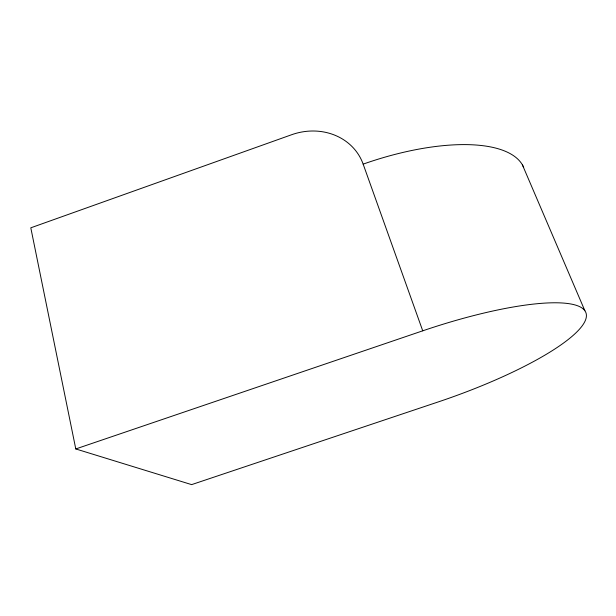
<?xml version="1.0" encoding="UTF-8"?>
<svg xmlns="http://www.w3.org/2000/svg" width="616" height="616" viewBox="0 0 616 616"><rect width="100%" height="100%" fill="white"/><g stroke="black" fill="none" stroke-linecap="round" stroke-linejoin="round"><path stroke-width="0.92" d="M75.783 448.948L422.73 330.823A162.739 36.152 -19 0 1 586.216 313.76A162.739 36.152 -19 0 1 438.238 401.932L191.622 484.623L75.783 448.948L30.8 227.82L291.607 134.735A58.605 52.668 -24.5 0 1 363.155 164.133A153.045 59.098 -19.9 0 1 523.677 167.375M522.399 164.857L584.877 310.741M363.155 164.133L422.73 330.823"/></g></svg>
